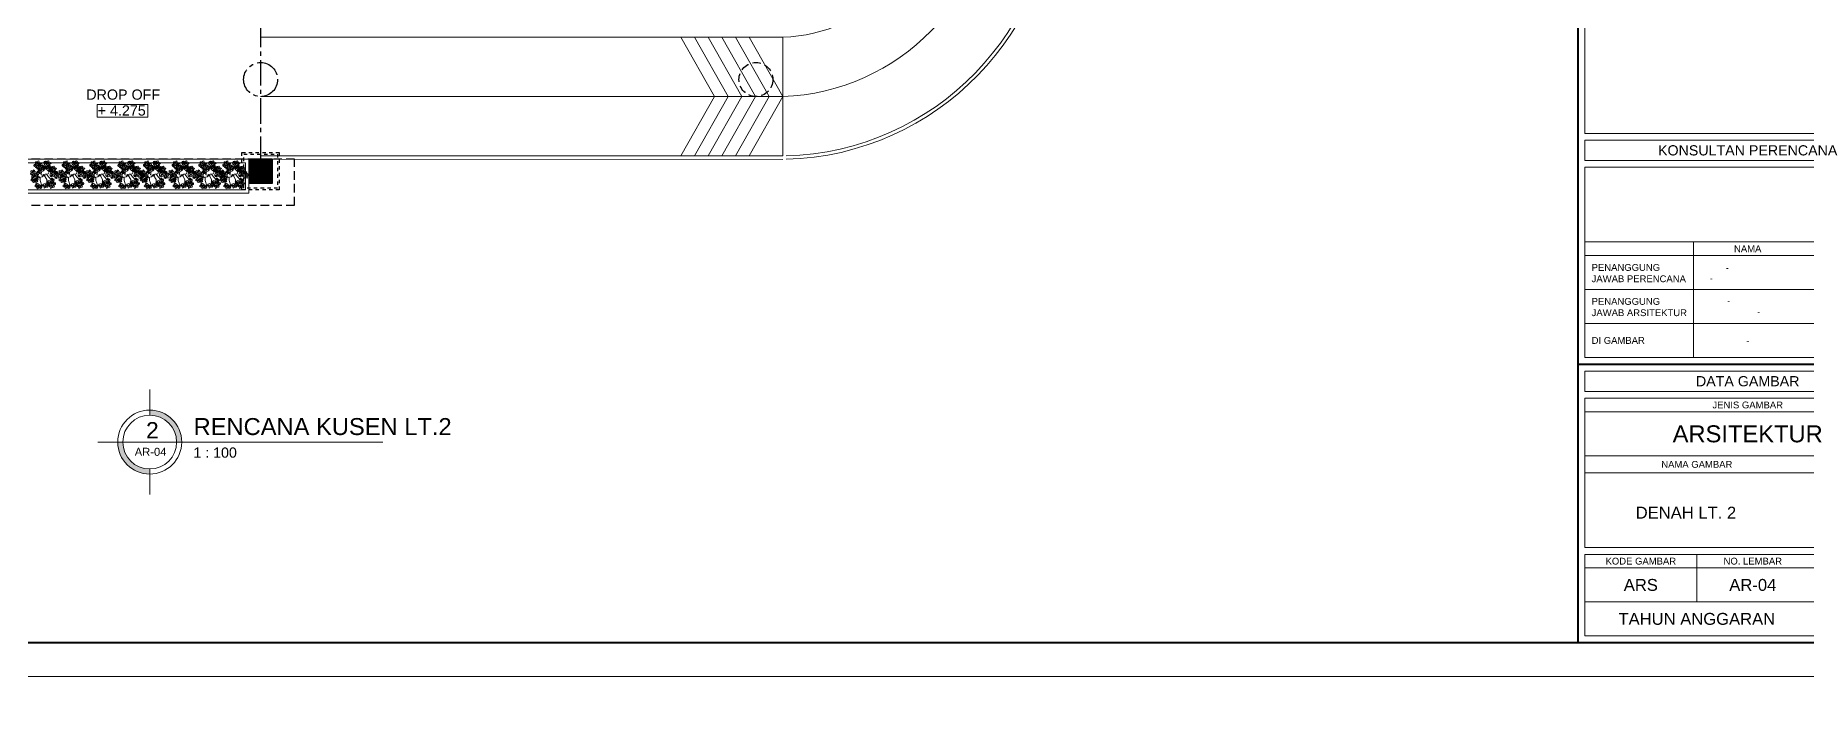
# Model space of a CAD drawing. Header units: inches. Extents: x 249 to 1192, y -18 to 440.
# Drawn here: x 276.7 to 329, y 170 to 189.4 of the extents above; entities that cross this region are included whole.
import ezdxf
from ezdxf.enums import TextEntityAlignment as Align

# ---------------------------------------------------------------- set-up
doc = ezdxf.new("R2010")
doc.units = ezdxf.units.IN
doc.header["$MEASUREMENT"] = 0
for name, pattern in [('CENTER2', [1.125, 0.75, -0.125, 0.125, -0.125]), ('DASHED2', [0.375, 0.25, -0.125]), ('HIDDEN', [0.375, 0.25, -0.125])]:
    doc.linetypes.add(name, pattern=pattern)
for name, color, linetype, lineweight in [('ARSIR BETON', 8, 'Continuous', 0), ('DIMENSI', 85, 'Continuous', 20), ('DINDING', 6, 'Continuous', 0), ('GRS KOP', 1, 'Continuous', 40), ('KOP', 7, 'Continuous', 20), ('TEXT (KET. RUANG)', 7, 'Continuous', 5), ('VEGETASI', 60, 'Continuous', 0)]:
    doc.layers.add(name, color=color, linetype=linetype, lineweight=lineweight)
for name, color, linetype in [('AS', 15, 'CENTER2'), ('ATAP', 123, 'Continuous'), ('KOLOM', 5, 'Continuous')]:
    doc.layers.add(name, color=color, linetype=linetype)
doc.styles.add('ARIAL', font='arial.ttf')
doc.styles.get("Standard").update_dxf_attribs({"font": 'arial.ttf'})

# ---------------------------------------------------------------- blocks, each defined once
blk = doc.blocks.new('KOP-ARS')
at = {"layer": 'GRS KOP'}
for p, q in [((73, 1), (73, 54)), ((73, 9.2), (83, 9.2)), ((1, 1), (83, 1))]:
    blk.add_line(p, q, dxfattribs=at)
at = {"layer": 'KOP'}
for p, q in [((73.2, 16), (73.2, 19.6)), ((82.8, 16), (73.2, 16)), ((73.2, 9.4), (73.2, 15)), ((82.8, 15), (73.2, 15)), ((82.8, 12.8), (73.2, 12.8)), ((76.4, 9.4), (76.4, 12.8)), ((82.8, 12.4), (73.2, 12.4)), ((73.2, 12.4), (73.2, 11.4)), ((82.8, 11.4), (73.2, 11.4)), ((82.8, 10.4), (73.2, 10.4)), ((82.8, 9.4), (73.2, 9.4)), ((73.2, 7.8), (82.8, 7.8)), ((73.2, 6.5), (82.8, 6.5)), ((73.2, 6), (82.8, 6)), ((73.2, 3.2), (82.8, 3.2)), ((76.5, 2.2), (76.5, 3.6)), ((73.2, 2.2), (82.8, 2.2))]:
    blk.add_line(p, q, dxfattribs=at)
for points in [[(0, 0), (84, 0), (84, 55), (0, 55)], [(73.2, 15.2), (82.8, 15.2), (82.8, 15.8), (73.2, 15.8)], [(73.2, 8.4), (82.8, 8.4), (82.8, 9), (73.2, 9)], [(73.2, 3.8), (82.8, 3.8), (82.8, 8.2), (73.2, 8.2)], [(73.2, 1.2), (82.8, 1.2), (82.8, 3.6), (73.2, 3.6)]]:
    blk.add_lwpolyline(points, close=True, dxfattribs=at)
blk.add_text('-', height=0.18).set_placement((76.884, 11.64))
for s, height, p in [('KONSULTAN PERENCANA', 0.3, (78, 15.5)), ('NAMA', 0.2, (78, 12.6)), ('DATA GAMBAR', 0.3, (78, 8.7)), ('JENIS GAMBAR', 0.2, (78, 8)), ('ARSITEKTUR', 0.5, (78, 7.15)), ('NAMA GAMBAR', 0.2, (76.5, 6.25)), ('KODE GAMBAR', 0.2, (74.85, 3.4)), ('NO. LEMBAR', 0.2, (78.15, 3.4)), ('ARS', 0.35, (74.85, 2.7)), ('TAHUN ANGGARAN', 0.35, (76.5, 1.7))]:
    blk.add_text(s, height=height, dxfattribs=at).set_placement(p, align=Align.MIDDLE)
blk.add_text('-', height=0.187, dxfattribs=at).set_placement((78.323, 10.65), align=Align.CENTER)
at = {"layer": 'KOP', "char_height": 0.2, "attachment_point": 1}
for s, insert in [('PENANGGUNG\\PJAWAB PERENCANA', (73.4, 12.15)), ('PENANGGUNG\\PJAWAB ARSITEKTUR', (73.4, 11.15)), ('DI GAMBAR', (73.4, 10))]:
    blk.add_mtext_dynamic_manual_height_columns(s, width=2.90143, gutter_width=1.75, heights=[0], dxfattribs=dict(at, insert=insert))
at = {"layer": 'KOP', "char_height": 0.18, "attachment_point": 1}
for insert, width in [((77.357, 12.13), 2.5923), ((77.396, 11.157), 3.89249)]:
    blk.add_mtext('-', dxfattribs=dict(at, insert=insert, width=width))
at = {"layer": 'KOP'}
for tag, height, p in [('SUKMA', 0.2, (78, 9.9)), ('1:100', 0.25, (81.3, 5.5)), ('1:100', 0.25, (81.3, 4.9)), ('1:100', 0.25, (81.3, 4.3)), ('AR-01', 0.35, (78.15, 2.7)), ('10', 0.35, (81.3, 2.7)), ('2012', 0.35, (81.3, 1.7))]:
    blk.add_attdef(tag, text='', height=height, dxfattribs=at).set_placement(p, align=Align.MIDDLE)
for p in [(73.7, 5.325), (73.7, 4.725), (73.7, 4.125)]:
    blk.add_attdef('-', p, '', height=0.35, dxfattribs=at)
blk = doc.blocks.new('K1')
at = {"layer": 'ARSIR BETON'}
h = blk.add_hatch(dxfattribs=at)
h.set_pattern_fill('ANSI37', color=256, scale=0.15, style=0)
h.set_pattern_definition([(45, (258.37489, 277.120751), (-0.01325825, 0.01325825), []), (135, (258.37489, 277.120751), (-0.01325825, -0.01325825), [])])
h.paths.add_polyline_path([(259.125, 277.171), (259.125, 277.871), (258.425, 277.871), (258.425, 277.171)])
at = {"layer": 'KOLOM'}
blk.add_lwpolyline([(258.425, 277.171), (259.125, 277.171), (259.125, 277.871), (258.425, 277.871)], close=True, dxfattribs=at)
for points in [[(258.725, 277.571), (258.825, 277.471)], [(258.725, 277.471), (258.825, 277.571)]]:
    blk.add_lwpolyline(points, dxfattribs=at)
blk = doc.blocks.new('BRANCHT', base_point=(1.548, 0.551))
for p, q in [((1.573, 0.682), (1.611, 0.684)), ((1.599, 0.643), (1.573, 0.682)), ((1.611, 0.684), (1.648, 0.656)), ((1.511, 0.64), (1.524, 0.662)), ((1.526, 0.607), (1.511, 0.64)), ((1.524, 0.662), (1.551, 0.661)), ((1.55, 0.627), (1.526, 0.607)), ((1.536, 0.471), (1.537, 0.5)), ((1.554, 0.427), (1.536, 0.471)), ((1.537, 0.5), (1.552, 0.572)), ((1.57, 0.598), (1.55, 0.627)), ((1.551, 0.661), (1.582, 0.622)), ((1.551, 0.661), (1.551, 0.661)), ((1.552, 0.572), (1.57, 0.598)), ((1.585, 0.414), (1.554, 0.427)), ((1.572, 0.474), (1.594, 0.431)), ((1.606, 0.467), (1.572, 0.474)), ((1.582, 0.622), (1.599, 0.643)), ((1.594, 0.431), (1.585, 0.414)), ((1.599, 0.582), (1.587, 0.538)), ((1.587, 0.538), (1.607, 0.492)), ((1.62, 0.64), (1.599, 0.582)), ((1.599, 0.582), (1.668, 0.562)), ((1.626, 0.447), (1.606, 0.467)), ((1.636, 0.537), (1.625, 0.526)), ((1.625, 0.526), (1.644, 0.481)), ((1.68, 0.427), (1.626, 0.447)), ((1.648, 0.656), (1.636, 0.607)), ((1.636, 0.607), (1.644, 0.59)), ((1.69, 0.518), (1.636, 0.537)), ((1.644, 0.59), (1.667, 0.602)), ((1.644, 0.481), (1.663, 0.492)), ((1.663, 0.492), (1.686, 0.474)), ((1.667, 0.602), (1.71, 0.563)), ((1.667, 0.602), (1.667, 0.602)), ((1.686, 0.474), (1.68, 0.427)), ((1.71, 0.563), (1.69, 0.518))]:
    blk.add_line(p, q)
blk = doc.blocks.new('T36')
for p, q in [((-0.111, -0.002), (-0.091, 0.108)), ((-0.017, 0.011), (-0.027, -0.001)), ((0.004, 0.007), (-0.017, 0.011)), ((0.016, -0.003), (0.004, 0.007)), ((0.016, -0.003), (0.026, 0.019)), ((0.026, 0.019), (0.124, 0.032)), ((0.07, 0.025), (0.136, -0.06)), ((0.151, 0.1), (0.083, 0.163)), ((0.124, 0.032), (0.151, 0.1)), ((-0.074, -0.06), (-0.174, -0.088)), ((-0.138, -0.078), (-0.138, -0.185)), ((-0.138, -0.185), (-0.081, -0.353)), ((-0.028, -0.013), (-0.111, -0.002)), ((-0.028, -0.013), (-0.074, -0.06)), ((-0.027, -0.001), (-0.028, -0.013)), ((-0.028, -0.013), (-0.026, -0.024)), ((-0.026, -0.024), (-0.018, -0.031)), ((-0.018, -0.031), (-0.001, -0.034)), ((-0.001, -0.034), (0.004, -0.034)), ((0.004, -0.034), (0.013, -0.024)), ((0.004, -0.034), (0.075, -0.149)), ((0.013, -0.024), (0.02, -0.01)), ((0.02, -0.01), (0.016, -0.003)), ((0.075, -0.149), (0.073, -0.293)), ((0.136, -0.06), (0.229, -0.154))]:
    blk.add_line(p, q)
at = {"xscale": 0.8515584, "yscale": 0.8515584, "zscale": 0.8515584}
for p, rotation in [((-0.318, 0.042), 180), ((-0.215, 0.309), 120), ((-0.195, 0), 180), ((-0.121, 0.222), 120), ((-0.095, 0.107), 120), ((0.06, 0.183), 59.99999999999999), ((0.068, 0.33), 59.99999999999999), ((0.243, 0.158), 59.99999999999999), ((-0.298, -0.123), 240), ((-0.168, -0.321), 240), ((0.029, -0.277), 299.9999999999999), ((0.187, -0.168), 299.9999999999999), ((0.233, -0.285), 299.9999999999999)]:
    blk.add_blockref('BRANCHT', p, dxfattribs=dict(at, rotation=rotation))
for p in [(0.192, 0.052), (0.348, -0.001)]:
    blk.add_blockref('BRANCHT', p, dxfattribs=at)
blk = doc.blocks.new('+4275')
at = {"layer": 'TEXT (KET. RUANG)', "color": 1}
blk.add_lwpolyline([(875.579, 243.419), (877.068, 243.419), (877.068, 243.046), (875.579, 243.046)], close=True, dxfattribs=at)
at = {"layer": 'TEXT (KET. RUANG)'}
blk.add_text('+ 4.275', height=0.3015, dxfattribs=at).set_placement((875.591, 243.089))
blk = doc.blocks.new('LANTAI 2')
at = {"layer": 'AS'}
blk.add_lwpolyline([(711.108, 175.889), (711.108, 169.589)], dxfattribs=at)
at = {"layer": 'AS', "linetype": 'HIDDEN', "ltscale": 0.35}
for points in [[(710.559, 169.789), (711.659, 169.789), (711.659, 168.689), (710.559, 168.689)], [(710.609, 169.739), (711.609, 169.739), (711.609, 168.739), (710.609, 168.739)]]:
    blk.add_lwpolyline(points, close=True, dxfattribs=at)
at = {"layer": 'AS'}
blk.add_circle((711.108, 171.939), 0.5, dxfattribs=at)
at = {"layer": 'AS', "linetype": 'HIDDEN'}
blk.add_circle((725.708, 171.939), 0.5, dxfattribs=at)
at = {"layer": 'ATAP', "linetype": 'DASHED2'}
blk.add_lwpolyline([(702.109, 168.239), (712.109, 168.239), (712.109, 169.589), (702.109, 169.589)], close=True, dxfattribs=at)
at = {"layer": 'DINDING'}
for points in [[(726.498, 171.438, 0.398259), (732.722, 177.786), (732.722, 185.839)], [(726.501, 173.188, 0.406069), (730.972, 177.786), (730.972, 185.839)], [(726.598, 169.689, 0.406069), (734.472, 177.786), (734.472, 185.839)], [(726.601, 169.589, 0.406069), (734.572, 177.786), (734.572, 185.839)]]:
    blk.add_lwpolyline(points, format="xyb", dxfattribs=at)
for points in [[(711.108, 174.245), (711.108, 173.089)], [(726.498, 173.188), (711.108, 173.188)], [(723.497, 169.688), (724.487, 171.438), (723.497, 173.188)], [(723.9, 169.688), (724.889, 171.438), (723.9, 173.188)], [(724.302, 169.688), (725.291, 171.438), (724.302, 173.188)], [(724.704, 169.688), (725.693, 171.438), (724.704, 173.188)], [(725.106, 169.688), (726.096, 171.438), (725.106, 173.188)], [(725.509, 169.688), (726.498, 171.438), (725.509, 173.188)], [(726.501, 173.188), (726.498, 169.688)], [(726.498, 171.438), (711.108, 171.438)], [(726.498, 169.688), (711.108, 169.688)], [(710.759, 169.589), (710.759, 168.589), (703.459, 168.589), (703.459, 169.589)], [(726.498, 169.587), (711.108, 169.589)]]:
    blk.add_lwpolyline(points, dxfattribs=at)
for points in [[(710.759, 169.589), (703.459, 169.589), (703.459, 168.589), (710.759, 168.589)], [(710.659, 169.489), (703.559, 169.489), (703.559, 168.689), (710.659, 168.689)]]:
    blk.add_lwpolyline(points, close=True, dxfattribs=at)
at = {"layer": 'DIMENSI'}
blk.add_blockref('+4275', (-169.285, -72.212), dxfattribs=at)
at = {"layer": 'KOLOM'}
blk.add_blockref('K1', (452.334, -108.282), dxfattribs=at)
at = {"layer": 'VEGETASI', "xscale": 0.9115255220459347, "yscale": 0.9115255220459346, "zscale": 0.9115255220459344}
for p in [(704.737, 169.13), (705.567, 169.13), (706.381, 169.13), (707.21, 169.13), (707.962, 169.13), (708.807, 169.13), (709.597, 169.13), (710.303, 169.13)]:
    blk.add_blockref('T36', p, dxfattribs=at)
at = {"layer": 'TEXT (KET. RUANG)'}
blk.add_text('DROP OFF', height=0.3015, rotation=360, dxfattribs=at).set_placement((705.97, 171.345))
blk = doc.blocks.new('JUDUL GAMBAR')
at = {"layer": 'DIMENSI'}
h = blk.add_hatch(color=256, dxfattribs=at)
h.paths.add_polyline_path([(-32.945, 252.895), (-32.945, 253.045, -0.414214), (-33.739, 253.838), (-33.889, 253.838, 0.414214)])
h.paths.add_polyline_path([(-32.945, 254.781), (-32.945, 254.631, -0.414214), (-32.152, 253.838), (-32.002, 253.838, 0.414214)])
for points in [[(-32.945, 255.382), (-32.945, 254.631)], [(-34.474, 253.838), (-26.071, 253.838)], [(-32.945, 253.045), (-32.945, 252.294)]]:
    blk.add_lwpolyline(points, dxfattribs=at)
for radius in [0.943, 0.793]:
    blk.add_circle((-32.945, 253.838), radius, dxfattribs=at)
at = {"layer": 'DIMENSI', "style": 'ARIAL'}
for tag, height, p in [('NO', 0.478, (-32.866, 254.188)), ('AR', 0.236, (-32.919, 253.551))]:
    blk.add_attdef(tag, text='', height=height, dxfattribs=at).set_placement(p, align=Align.MIDDLE_CENTER)
for tag, height, p in [('JUDUL', 0.5, (-31.652, 253.895)), ('SKALA', 0.3, (-31.658, 253.289))]:
    blk.add_attdef(tag, text='', height=height, dxfattribs=at).set_placement(p, align=Align.BOTTOM_LEFT)

msp = doc.modelspace()

# ---------------------------------------------------------------- block references
at = {"layer": 'KOP'}
ref = msp.add_blockref('KOP-ARS', (249.2179, 170.4885), dxfattribs=at)
ref.add_attrib('-', '-', dxfattribs={"height": 0.2}).set_placement((327.2179, 180.3885), align=Align.MIDDLE)
ref.add_attrib('-', 'DENAH LT. 2', (323.9163, 175.1414), dxfattribs={"height": 0.35})
ref.add_attrib('AR-01', 'AR-04', dxfattribs={"height": 0.35}).set_placement((327.3679, 173.1885), align=Align.MIDDLE)
msp.add_blockref('KOP-ARS', (249.2179, 115.4885), dxfattribs=at)

# ---------------------------------------------------------------- next in the draw order: block references
msp.add_blockref('LANTAI 2', (-427.7223, 16.1343))

# ---------------------------------------------------------------- next in the draw order: block references
at = {"layer": 'DIMENSI'}
msp.add_blockref('JUDUL GAMBAR', (313.0619, -76.4427), dxfattribs=at).add_auto_attribs({'AR': 'AR-04', 'NO': '2', 'SKALA': '1 : 100', 'JUDUL': 'RENCANA KUSEN LT.2'})

doc.saveas('drawing.dxf')
